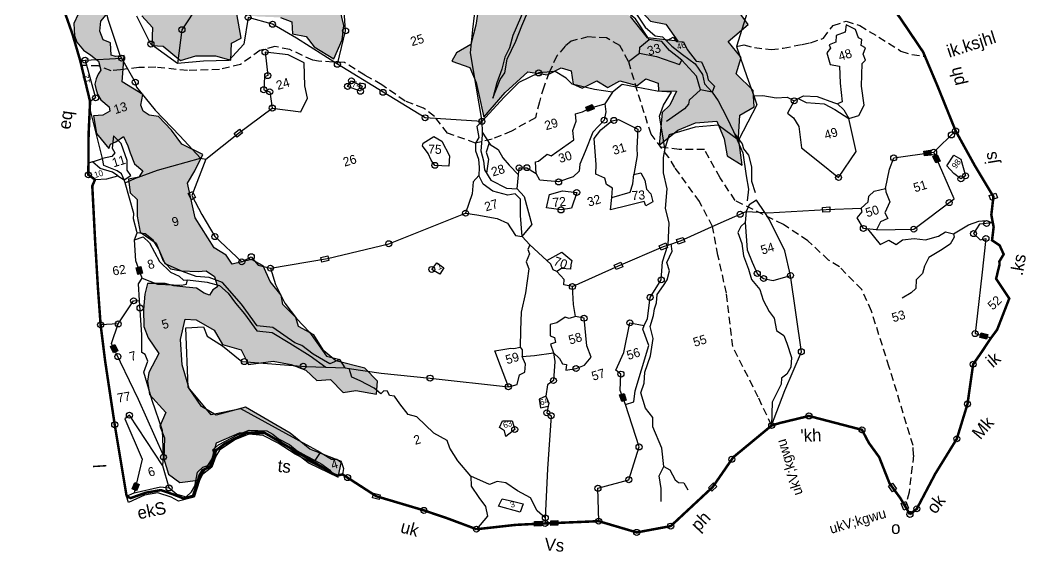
# Model space of a CAD drawing. Header units: metres. Extents: x 321348 to 324551, y 1842954 to 1846501.
# Drawn here: x 321812 to 324307, y 1843450 to 1844768 of the extents above; entities that cross this region are included whole.
import ezdxf

# ---------------------------------------------------------------- set-up
doc = ezdxf.new("R2010")
doc.units = ezdxf.units.M
doc.header["$LTSCALE"] = 0.3
doc.linetypes.add('DASHDOT', pattern=[1, 0.5, -0.25, 0, -0.25])
doc.linetypes.add('DASHED', pattern=[0.75, 0.5, -0.25])
for name, color, linetype in [('LINE_FOOTPATH', 1, 'DASHED'), ('LINE_WATER', 4, 'Continuous'), ('OFF', 1, 'Continuous'), ('POLY_HATCH', 12, 'Continuous'), ('POLY_PARCEL', 6, 'Continuous'), ('POLY_WATER', 4, 'Continuous'), ('SYM_STONE', 1, 'Continuous'), ('TEXT_MAPOUT', 7, 'Continuous'), ('TEXT_PARCEL', 7, 'Continuous'), ('V_BOUND_LINE', 7, 'Continuous'), ('V_BOUND_STREAM_LINE', 7, 'DASHDOT')]:
    doc.layers.add(name, color=color, linetype=linetype)
doc.styles.add('TEXT_MAP', font='', dxfattribs={"height": 2.5})
doc.styles.get('TEXT_MAP').set_extended_font_data('Kruti Dev 050')

# ---------------------------------------------------------------- blocks, each defined once
blk = doc.blocks.new('STONE')
blk.add_circle((0, 0), 0.851)
blk = doc.blocks.new('STONESQUARE')
blk.add_lwpolyline([(-0.7, 0.48), (0.7, 0.48), (0.7, -0.48), (-0.7, -0.48)], close=True)
blk = doc.blocks.new('STONESQUAREFILLED')
blk.add_hatch(color=256).paths.add_polyline_path([(0.7, -0.48), (0.7, 0.48), (-0.7, 0.48), (-0.7, -0.48)])
blk.add_lwpolyline([(-0.7, 0.48), (0.7, 0.48), (0.7, -0.48), (-0.7, -0.48)], close=True)
blk = doc.blocks.new('GVA')
at = {"layer": 'POLY_HATCH'}
h = blk.add_hatch(dxfattribs=at)
h.set_pattern_fill('ZIGZAG', color=256, scale=0.4, style=0)
h.set_pattern_definition([(0, (0, 0), (1.27, 1.27), [1.27, -1.27]), (90, (1.27, 0), (-1.27, 1.27), [1.27, -1.27])])
h.paths.add_polyline_path([(174, 199.17), (174.08, 199.39), (174.2, 200.42), (174.37, 201.1), (175.8, 201.04), (175.23, 202.42), (175.23, 203.96), (175.28, 204.99), (175.57, 205.62), (175.46, 206.59), (175.64, 209.76), (175.07, 210.91), (174.44, 212.34), (174.61, 214.57), (175.01, 215.25), (174.72, 217.03), (173.86, 218.63), (173.98, 220.46), (174.89, 222.23), (175.24, 222.57), (178.27, 221.6), (178.61, 222.86), (179.24, 223.83), (179.99, 224.52), (180.5, 225.03), (182.68, 227.17), (183.31, 227.8), (184.17, 229.35), (184.06, 230.03), (183.94, 231.35), (183.94, 232.15), (183.83, 232.78), (183.6, 233.29), (182.28, 233.41), (180.45, 233.86), (179.08, 232.95), (176.91, 232.26), (175.36, 233.46), (174.39, 234.15), (173.13, 235.07), (172.38, 235.9), (172.2, 235.97), (166.99, 235.79), (164.19, 234.49), (162.52, 231.51), (160.28, 230.95), (158.24, 227.6), (154.14, 225), (152.28, 222.21), (152.84, 219.42), (150.79, 217.56), (147.07, 214.4), (147.25, 210.49), (149.67, 208.07), (153.4, 205.84), (154.14, 203.42), (155.82, 202.31), (159.73, 200.45), (157.12, 198.22), (155.82, 193.01), (153.02, 192.08), (148.19, 195.8), (145.95, 194.31), (144.65, 190.03), (141.86, 188.55), (139.99, 185.2), (139.99, 181.11), (137.39, 178.69), (136.62, 175.62), (136.62, 173.95), (137.93, 169.86), (138.3, 165.39), (139.6, 162.6), (140.91, 160.37), (139.79, 157.21), (140.53, 154.23), (142.58, 152.37), (146.49, 149.95), (148.72, 148.65), (148.72, 146.79), (151.14, 144.37), (150.77, 142.7), (152.26, 139.54), (155.05, 138.05), (156.36, 134.15), (150.77, 136.56), (148.72, 141.58), (145.75, 146.23), (142.95, 148.09), (139.6, 149.77), (136.62, 149.21), (135.13, 150.7), (131.97, 151.07), (130.85, 159.63), (130.05, 162.64), (128.43, 164.65), (126.1, 165.32), (123.41, 167.44), (123.22, 172.27), (121.76, 173.37), (120.11, 173.52), (118.29, 173.52), (118.75, 176.18), (116.72, 178.72), (114.94, 179.96), (112.73, 179.49), (112.42, 179.53), (110.41, 178.96), (109.63, 177.85), (108.14, 176.55), (106.28, 177.85), (104.37, 178.12), (102.37, 177.85), (100.75, 177.4), (99.95, 176.55), (98.65, 175.62), (96.6, 177.11), (94.79, 177.57), (92.88, 177.11), (89.53, 174.32), (85.43, 175.25), (83.7, 175.17), (80.97, 173.58), (78.47, 175.83), (76.24, 175.64), (74.19, 174.52), (72.88, 174.9), (68.6, 175.45), (73.44, 179.92), (76.05, 182.71), (75.68, 185.5), (76.96, 185.37), (78.28, 185.87), (79.57, 187.37), (80.14, 189.59), (82.94, 186.24), (84.8, 185.5), (85.97, 185.7), (86.47, 186.61), (88.26, 185.05), (90.82, 184.98), (93.27, 185.63), (94.85, 187.37), (96.15, 189.96), (99.5, 189.96), (102.3, 191.66), (104.34, 193.68), (104.53, 197.4), (104.16, 200.19), (107.51, 201.31), (109.56, 206.89), (109.21, 208.81), (108.44, 209.86), (106.54, 210.53), (104.34, 210.79), (102.19, 209.45), (101.41, 207.39), (100.86, 206.39), (99.69, 207.39), (99.58, 209.17), (97.64, 211.16), (95.85, 211.17), (94.29, 210.42), (92.24, 213.02), (89.23, 214.12), (87.78, 213.67), (88.33, 221.87), (86.1, 222.8), (83.3, 222.42), (79.77, 225.4), (77.52, 225.93), (75.57, 225.88), (74.29, 225.32), (75.01, 227.55), (73.44, 229.12), (71.17, 229.72), (67.85, 229.86), (64.32, 229.31), (63.69, 229.74), (61.35, 229.5), (60.55, 229.1), (59.81, 228.7), (59.06, 228.07), (58.38, 226.82), (57.75, 225.27), (56.77, 226.64), (56.09, 226.59), (55.06, 226.3), (53.91, 225.62), (52.77, 224.53), (51.97, 223.67), (51.62, 222.58), (51.85, 220.18), (52.31, 219.15), (52.02, 218.87), (51.51, 218.24), (50.59, 216.41), (50.19, 214.46), (50.25, 212.98), (50.82, 210.52), (50.52, 209.87), (48.81, 210.72), (48.18, 210.27), (47.55, 209.35), (46.63, 207.52), (46.29, 206.26), (45.6, 203.86), (45.95, 202.89), (45.49, 202.15), (45.09, 201.46), (44.63, 199.51), (44.52, 197.14), (45.09, 194.74), (44.8, 194.22), (43.83, 192.56), (43.71, 191.13), (44.06, 189.65), (44.97, 188.62), (45.26, 187.93), (44.17, 186.88), (44.23, 184.53), (44.92, 182.65), (43.95, 181.84), (42.97, 181.44), (42.4, 180.7), (42.23, 179.44), (42.23, 178.13), (42.74, 177.21), (43.95, 176.24), (45.09, 175.21), (45.32, 173.55), (43.55, 173.9), (42.17, 172.41), (41.6, 170.07), (41.66, 168.69), (42.46, 166.75), (43.6, 165.38), (44.69, 163.83), (44.63, 161.97), (43.89, 161.34), (43.26, 160.59), (42.69, 159.62), (42.63, 158.71), (42.57, 157.56), (42.92, 156.31), (44.12, 154.48), (44, 153.62), (42.4, 153.27), (40.57, 153.68), (40.12, 150.1), (41.59, 146.56), (42.18, 147.29), (43.3, 147.4), (45.13, 148.02), (45.41, 145.96), (45.41, 144.51), (45.63, 142.12), (46.8, 140.34), (45.69, 139.34), (43.63, 139.56), (43.11, 136.91), (44.06, 135.21), (43.11, 131.99), (42.73, 128.78), (45.19, 125.75), (45.47, 121.99), (46.42, 120.05), (48.37, 119.05), (51.54, 117.93), (53.15, 117.6), (54.38, 116.04), (54.38, 113.87), (53.32, 113.59), (52.37, 112.76), (51.48, 113.48), (50.31, 114.87), (48.31, 115.65), (46.08, 116.6), (44.53, 117.54), (42.52, 118.21), (41.22, 118.56), (40.08, 116.67), (38.94, 113.83), (38, 110.61), (38.19, 108.16), (39.32, 104.56), (36.29, 101.53), (35.52, 99.94), (35.15, 97.29), (37.23, 92.94), (35.34, 90.67), (35.52, 88.21), (34.2, 84.24), (34.2, 81.02), (35.9, 78.75), (39.5, 78.18), (43.29, 81.21), (45.18, 84.24), (50.1, 84.81), (54.65, 83.86), (57.49, 80.83), (61.65, 74.97), (66.39, 70.62), (67.9, 73.45), (62.6, 77.62), (59.76, 81.78), (52.76, 89.35), (46.7, 89.54), (44.42, 91.99), (43.1, 96.16), (43.1, 101.08), (44.23, 105.99), (46.32, 109.59), (48.4, 108.83), (51.24, 105.81), (52, 102.59), (55.22, 100.51), (55.78, 97.29), (60.71, 96.53), (63.93, 94.83), (66.39, 92.94), (67.9, 90.29), (70.55, 89.72), (72.26, 86.51), (74.72, 86.13), (78.51, 84.24), (79.45, 86.7), (77.75, 89.91), (72.64, 92.94), (70.93, 95.59), (69.99, 99.18), (67.52, 101.64), (67.52, 103.53), (65.82, 106.75), (66.01, 108.64), (64.68, 111.86), (64.31, 115.26), (62.41, 117.16), (58.44, 117.35), (57.87, 119.43), (55.97, 121.51), (54.08, 128.32), (54.65, 135.42), (56.74, 137.31), (59.2, 139.96), (55.79, 143.18), (54.65, 146.39), (52.95, 149.8), (51.26, 150.59), (50.3, 151.69), (50.26, 152.98), (51.25, 154.91), (48.03, 158.5), (49.92, 163.42), (48.2, 163.73), (47.46, 164.18), (48.03, 166.64), (46.81, 167.57), (46.7, 169.47), (47.48, 171.31), (51.06, 173.64), (49.35, 177.42), (51.81, 180.07), (49.54, 183.95), (50.32, 186.09), (51.25, 186.41), (48.97, 191.52), (50.87, 194.17), (49.92, 197.95), (50.6, 199.96), (51.63, 200.41), (52.76, 204.95), (56.93, 207.41), (56.74, 212.52), (59.77, 214.6), (62.04, 217.82), (65.45, 218), (67.34, 220.65), (71.51, 219.71), (72.83, 218.38), (75.86, 217.82), (78.89, 216.3), (81.73, 214.22), (86.46, 214.98), (83.44, 208.92), (87.22, 207.41), (88.55, 205.14), (91.12, 204.03), (92.29, 203.42), (93.07, 202.19), (95.74, 204.19), (97.83, 201.73), (97.8, 200.58), (96.69, 198.71), (94.23, 195.68), (91.58, 194.17), (87.79, 194.92), (84.95, 197.76), (84.76, 202.11), (82.49, 202.11), (79.46, 203.44), (75.86, 204.19), (74.54, 206.84), (72.45, 204.57), (70.37, 204.38), (69.05, 201.17), (66.96, 198.52), (63.55, 195.68), (60.52, 193.41), (62.61, 190.57), (62.42, 187.17), (61.85, 182.25), (60.34, 179.03), (57.5, 175.63), (57.5, 173.36), (55.6, 169.95), (56.93, 167.11), (55.79, 163.71), (57.87, 162.95), (60.34, 159.17), (63.55, 159.17), (67.34, 158.03), (69.99, 156.33), (71.13, 159.55), (73.21, 159.92), (73.78, 164.84), (77.57, 163.14), (81.92, 161.63), (83.81, 160.11), (83.25, 157.84), (85.71, 156.52), (86.65, 154.06), (89.68, 150.65), (92.41, 153.79), (93.55, 156.44), (93.93, 163.06), (96.01, 164.39), (98.09, 162.3), (101.31, 161.55), (105.86, 161.74), (109.07, 160.03), (113.24, 158.52), (115.89, 157.76), (119.3, 157.76), (120.81, 156.25), (120.62, 152.85), (118.73, 148.87), (116.65, 145.47), (113.43, 144.71), (112.1, 143.39), (115.13, 141.12), (115.51, 137.9), (115.32, 135.44), (114.94, 130.9), (120.44, 134.31), (125.93, 136.95), (129.52, 135.25), (132.55, 135.82), (134.26, 134.68), (133.88, 132.03), (135.39, 130.71), (138.61, 131.28), (140.32, 129.39), (142.97, 129.95), (146, 128.06), (148.08, 128.82), (150.16, 127.31), (149.78, 125.79), (153.19, 124.66), (151.11, 122.39), (149.22, 121.44), (146.75, 115.39), (151.19, 117.19), (154.98, 117.57), (159.15, 116.62), (159.52, 112.84), (159.15, 109.43), (161.42, 106.78), (162.36, 112.27), (163.88, 116.43), (167.1, 117.19), (167.86, 120.4), (165.58, 124.57), (167.48, 127.4), (165.96, 131.19), (170.7, 133.27), (168.99, 138.19), (168.8, 140.65), (171.26, 143.3), (170.13, 146.8), (169.94, 150.59), (166.72, 148.88), (163.31, 150.02), (163.5, 154.18), (160.66, 155.32), (156.49, 155.13), (155.55, 157.59), (155.36, 166.1), (158.77, 167.8), (158.2, 173.48), (158.96, 175.18), (161.42, 175.56), (161.98, 179.72), (166.15, 180.29), (161.26, 186.68), (166.3, 186.85), (167.73, 188.61), (166.53, 191.83), (168.77, 194.14), (168.77, 197.57), (170.77, 199.34)])
h.paths.add_polyline_path([(130.95, 151.32), (139.69, 149.63), (140.4, 153.29), (131.67, 154.98)], flags=24)
h.paths.add_polyline_path([(123.68, 176.01), (131.23, 177.73), (130.62, 180.38), (123.07, 178.66)], flags=25)
h.paths.add_polyline_path([(134.79, 212.45), (136.46, 215.67), (133.16, 217.39), (131.48, 214.17)], flags=25)
h.paths.add_polyline_path([(89.34, 229.86), (92.5, 227.69), (94.03, 229.93), (90.88, 232.09)], flags=25)
h.paths.add_polyline_path([(183.72, 148.15), (186.59, 148.33), (186.47, 150.32), (183.6, 150.14)], flags=9)
h.paths.add_polyline_path([(202.01, 93.1), (204.32, 94.79), (203.15, 96.39), (200.84, 94.69)], flags=9)
h.paths.add_polyline_path([(28.24, 97.21), (32.28, 96.71), (32.58, 99.12), (28.54, 99.63)], flags=9)
h.paths.add_polyline_path([(34.51, 121.35), (38.75, 120.8), (39.15, 123.83), (34.91, 124.38)], flags=25)
h.paths.add_polyline_path([(59.96, 222.38), (63.78, 221.16), (64.72, 224.11), (60.9, 225.33)], flags=24)
h.paths.add_polyline_path([(150.48, 181.93), (158.79, 181.93), (158.79, 185), (150.48, 185)], flags=24)
h.paths.add_polyline_path([(145.94, 164.73), (149, 161.83), (150.4, 163.31), (147.33, 166.21)], flags=24)
h.paths.add_polyline_path([(137.76, 105.88), (141.91, 104.92), (142.58, 107.84), (138.43, 108.79)], flags=25)
h.paths.add_polyline_path([(118.99, 98.64), (122.31, 96.27), (123.72, 98.25), (120.41, 100.62)], flags=25)
h.paths.add_polyline_path([(122.3, 109.06), (126.49, 108.22), (127.09, 111.22), (122.9, 112.05)], flags=25)
h.paths.add_polyline_path([(91.15, 144.22), (93.53, 142.93), (94.31, 144.35), (91.92, 145.65)], flags=25)
h.paths.add_polyline_path([(101.52, 126.61), (105.5, 125.28), (106.44, 128.11), (102.46, 129.44)], flags=25)
h.paths.add_polyline_path([(138.87, 179.12), (142.99, 179.94), (142.4, 182.88), (138.29, 182.05)], flags=24)
h.paths.add_polyline_path([(141.1, 186.92), (145.23, 187.91), (144.54, 190.82), (140.4, 189.82)], flags=24)
h.paths.add_polyline_path([(127.02, 191.54), (131.2, 190.78), (131.74, 193.72), (127.55, 194.48)], flags=25)
h.paths.add_polyline_path([(107.2, 197.6), (111.46, 197.6), (111.46, 200.59), (107.2, 200.59)], flags=25)
h.paths.add_polyline_path([(108.82, 72.11), (111.65, 72.11), (111.65, 74.1), (108.82, 74.1)], flags=25)
h.paths.add_polyline_path([(100.52, 69.87), (103.35, 69.87), (103.35, 71.87), (100.52, 71.87)], flags=9)
h.paths.add_polyline_path([(122.66, 181.4), (126.67, 181.4), (126.67, 184.49), (122.66, 184.49)], flags=25)
h.paths.add_polyline_path([(104.63, 81.65), (108.88, 81.65), (108.88, 84.64), (104.63, 84.64)], flags=25)
h.paths.add_polyline_path([(117.77, 81.78), (121.97, 81.78), (121.97, 84.77), (117.77, 84.77)], flags=25)
h.paths.add_polyline_path([(120.08, 73.55), (124.27, 73.55), (124.27, 76.53), (120.08, 76.53)], flags=25)
h.paths.add_polyline_path([(127.97, 75.5), (132.17, 75.5), (132.17, 78.49), (127.97, 78.49)], flags=25)
h.paths.add_polyline_path([(141.4, 74.15), (145.54, 74.15), (145.54, 77.13), (141.4, 77.13)], flags=25)
h.paths.add_polyline_path([(159.62, 87.82), (163.82, 87.82), (163.82, 90.81), (159.62, 90.81)], flags=25)
h.paths.add_polyline_path([(180.71, 67.36), (184.9, 67.36), (184.9, 70.35), (180.71, 70.35)], flags=9)
h.paths.add_polyline_path([(200.74, 63.65), (204.52, 65.53), (203.16, 68.26), (199.38, 66.39)], flags=9)
h.paths.add_polyline_path([(192.32, 90.8), (196.27, 90.8), (196.27, 93.89), (192.32, 93.89)], flags=9)
h.paths.add_polyline_path([(181.77, 88.89), (185.96, 88.89), (185.96, 91.87), (181.77, 91.87)], flags=9)
h.paths.add_polyline_path([(178.38, 106.1), (182.68, 106.1), (182.68, 109.06), (178.38, 109.06)], flags=25)
h.paths.add_polyline_path([(185.66, 120.53), (189.81, 120.53), (189.81, 123.2), (185.66, 123.2)], flags=9)
h.paths.add_polyline_path([(183.68, 129.77), (187.75, 129.77), (187.75, 132.2), (183.68, 132.2)], flags=9)
h.paths.add_polyline_path([(155.51, 132), (158.34, 132), (158.34, 133.99), (155.51, 133.99)], flags=24)
h.paths.add_polyline_path([(157.43, 141.53), (161.62, 141.53), (161.62, 144.51), (157.43, 144.51)], flags=24)
h.paths.add_polyline_path([(156.31, 149), (160.38, 149), (160.38, 151.42), (156.31, 151.42)], flags=24)
h.paths.add_polyline_path([(173.3, 144.43), (177.56, 144.43), (177.56, 147.42), (173.3, 147.42)], flags=25)
h.paths.add_polyline_path([(178.75, 158.91), (183.02, 158.91), (183.02, 161.97), (178.75, 161.97)], flags=25)
h.paths.add_polyline_path([(172.56, 171.47), (176.57, 171.47), (176.57, 174.56), (172.56, 174.56)], flags=25)
h.paths.add_polyline_path([(162.11, 211.09), (166.17, 211.09), (166.17, 213.51), (162.11, 213.51)], flags=24)
h.paths.add_polyline_path([(143.51, 168.87), (148.63, 168.87), (148.63, 170.91), (143.51, 170.91)], flags=24)
h.paths.add_polyline_path([(135.55, 189.01), (138.39, 189.01), (138.39, 191), (135.55, 191)], flags=25)
h.paths.add_polyline_path([(129.95, 180.17), (134.21, 180.17), (134.21, 183.16), (129.95, 183.16)], flags=25)
h.paths.add_polyline_path([(129.85, 170.48), (134.11, 170.48), (134.11, 173.47), (129.85, 173.47)], flags=25)
h.paths.add_polyline_path([(125.01, 159.7), (129.2, 159.7), (129.2, 162.69), (125.01, 162.69)], flags=24)
h.paths.add_polyline_path([(135.7, 144.12), (139.95, 144.12), (139.95, 147.11), (135.7, 147.11)], flags=24)
h.paths.add_polyline_path([(149.48, 132.33), (153.73, 132.33), (153.73, 135.32), (149.48, 135.32)], flags=24)
h.paths.add_polyline_path([(129.3, 106.92), (133.57, 106.92), (133.57, 109.98), (129.3, 109.98)], flags=25)
h.paths.add_polyline_path([(137.09, 115.31), (141.1, 115.31), (141.1, 118.41), (137.09, 118.41)], flags=25)
h.paths.add_polyline_path([(126.32, 116.98), (130.57, 116.98), (130.57, 119.97), (126.32, 119.97)], flags=25)
h.paths.add_polyline_path([(125.56, 123.98), (129.89, 123.98), (129.89, 127.04), (125.56, 127.04)], flags=25)
h.paths.add_polyline_path([(112.73, 118.24), (117.01, 118.24), (117.01, 121.3), (112.73, 121.3)], flags=25)
h.paths.add_polyline_path([(109.42, 111.98), (113.7, 111.98), (113.7, 115.03), (109.42, 115.03)], flags=25)
h.paths.add_polyline_path([(85.02, 128.68), (89.3, 128.68), (89.3, 131.73), (85.02, 131.73)], flags=25)
h.paths.add_polyline_path([(104.84, 147.74), (109.06, 147.74), (109.06, 150.8), (104.84, 150.8)], flags=25)
h.paths.add_polyline_path([(76.7, 147.16), (80.97, 147.16), (80.97, 150.22), (76.7, 150.22)], flags=25)
h.paths.add_polyline_path([(91.28, 168.75), (95.55, 168.75), (95.55, 171.81), (91.28, 171.81)], flags=24)
h.paths.add_polyline_path([(69.37, 174.35), (72.22, 174.35), (72.22, 176.39), (69.37, 176.39)], flags=24)
h.paths.add_polyline_path([(81.89, 178.48), (85.9, 178.48), (85.9, 181.59), (81.89, 181.59)], flags=25)
h.paths.add_polyline_path([(87.9, 171.82), (92.17, 171.82), (92.17, 174.87), (87.9, 174.87)], flags=24)
h.paths.add_polyline_path([(107.47, 179), (111.53, 179), (111.53, 182.09), (107.47, 182.09)], flags=25)
h.paths.add_polyline_path([(93.51, 180.87), (97.52, 180.87), (97.52, 183.97), (93.51, 183.97)], flags=25)
h.paths.add_polyline_path([(102.93, 190.39), (105.6, 190.39), (105.6, 192.45), (102.93, 192.45)], flags=25)
h.paths.add_polyline_path([(72.43, 191.53), (76.44, 191.53), (76.44, 194.63), (72.43, 194.63)], flags=24)
h.paths.add_polyline_path([(54.5, 184.51), (58.45, 184.51), (58.45, 187.61), (54.5, 187.61)], flags=25)
h.paths.add_polyline_path([(44.62, 215.37), (47.29, 215.37), (47.29, 217.43), (44.62, 217.43)], flags=25)
h.paths.add_polyline_path([(44.31, 151.91), (48.32, 151.91), (48.32, 155.01), (44.31, 155.01)], flags=24)
h.paths.add_polyline_path([(42.4, 159.77), (42.57, 162.44), (40.5, 162.57), (40.34, 159.9)], flags=25)
h.paths.add_polyline_path([(40.93, 141.85), (44.66, 141.85), (44.66, 144.94), (40.93, 144.94)], flags=25)
h.paths.add_polyline_path([(36.96, 141.16), (39.63, 141.16), (39.63, 143.22), (36.96, 143.22)], flags=25)
h.paths.add_polyline_path([(48.94, 127.2), (51.61, 127.2), (51.61, 130.16), (48.94, 130.16)], flags=24)
h.paths.add_polyline_path([(41.85, 120.71), (44.36, 120.71), (44.36, 123.38), (41.85, 123.38)], flags=25)
h.paths.add_polyline_path([(33.16, 104.3), (35.6, 104.3), (35.6, 106.73), (33.16, 106.73)], flags=9)
h.paths.add_polyline_path([(29.92, 80.85), (32.54, 80.85), (32.54, 83.84), (29.92, 83.84)], flags=9)
h.paths.add_polyline_path([(41.07, 108.21), (43.63, 108.21), (43.63, 111.2), (41.07, 111.2)], flags=24)
h.paths.add_polyline_path([(65.32, 72.03), (67.76, 72.03), (67.76, 74.45), (65.32, 74.45)], flags=24)
h.paths.add_polyline_path([(82.42, 71.56), (85.07, 71.56), (85.07, 74.62), (82.42, 74.62)], flags=25)
h.paths.add_polyline_path([(97.1, 103.83), (98.69, 103.83), (98.69, 105.89), (97.1, 105.89)], flags=25)
at = {"layer": 'LINE_FOOTPATH', "ltscale": 10}
for points in [[(152.04, 55.45), (151.1, 61.64), (149.19, 72.74), (151.05, 83.29), (151.64, 91.02), (152.25, 96.8), (151.19, 102.3), (148.5, 110.21), (147.91, 112.49), (145.86, 117.95), (145.73, 127.04), (145.77, 133.14), (145, 136.68), (142.95, 138.87), (139.45, 140.14), (136.03, 140.32), (134.53, 139.69), (132.39, 138.32), (129.98, 135.59), (128.11, 133.14), (126.43, 130.59), (124.75, 127.77), (119.42, 126.59), (115.28, 126.22), (111.87, 126.41), (107.09, 129.95), (105.59, 133.86), (103.99, 136.05), (100.85, 138.5), (97.35, 142.96), (94.66, 145.78), (91.52, 149.33), (86.65, 151.06), (85.61, 151.6), (81.83, 154.97), (79.14, 156.42), (76.09, 156.51), (71.59, 154.97), (67.27, 155.24), (61.12, 156.88), (55.25, 159.33), (52.02, 160.24), (48.42, 160.88), (46.56, 161.24), (44.42, 162.88), (41.18, 163.97)], [(167.22, 129.71), (168.71, 129.62), (170.56, 128.5), (173.65, 127.17), (176.02, 126.73), (179.84, 126.37), (181.57, 126.17), (184.26, 126.29), (186.88, 128.18), (189.57, 128.22), (191.94, 126.65), (198.33, 119.38), (200.22, 118.06), (202.6, 116.96)], [(177.41, 41.61), (177.84, 43.44), (177.84, 59.8), (177.68, 71.48), (177.08, 76.17), (174.12, 81.82), (172.45, 83.7), (169.6, 88.6), (165.88, 93.07), (158.07, 100.44), (156.5, 105.66), (155.16, 111.96), (150.36, 113.42), (147.01, 114.9)], [(177.41, 41.61), (174.4, 34.82), (172.83, 32.32)]]:
    blk.add_lwpolyline(points, dxfattribs=at)
at = {"layer": 'LINE_WATER'}
for points in [[(114.49, 125.67), (113.38, 124.08), (113.42, 122.58), (112.23, 120.02)], [(157.86, 123.55), (155.1, 122.24), (154.76, 121.5), (153.71, 120.85), (149.53, 119.46)], [(159.94, 122.44), (160.6, 120.41), (161.28, 116.75), (161.72, 113.73), (162.29, 109.09), (161.58, 104.51), (161.28, 101.83), (160.36, 99.69)], [(176.01, 116.25), (177.31, 115.05), (180.61, 113.77), (182.34, 112.04), (184.51, 109.55)], [(161.77, 113.33), (162.67, 110.88), (162.67, 109.8), (163.25, 108.34), (163.14, 105.93), (162.29, 103.18), (162.33, 100.84)], [(129.11, 53.83), (129.77, 57.47), (129.3, 62.04), (129.81, 63.82), (128.99, 66.07), (128.95, 69.24), (130.16, 70.87), (130.97, 72.96), (132.95, 75.75), (134.46, 78.85), (134.57, 81.33), (135.85, 83.26), (136.43, 84.43), (137.17, 85.51), (137.75, 87.06), (139.5, 88.38), (140.54, 89.23), (141.51, 90.86), (141.47, 92.56), (143.14, 94.42), (143.33, 95.87)], [(158.69, 95.67), (157.62, 95.15), (156.75, 94.22), (156.84, 91.85), (156.44, 89.43), (156.66, 86.57), (156.63, 84.45), (157.65, 82.03), (157.68, 79.85), (158.15, 77.36), (158.74, 75.75), (158.46, 73.26), (159.55, 71.89), (159.71, 70.27), (159.74, 67.29), (159.08, 65.48), (157.93, 64.36), (156.66, 63.87), (156.25, 62.81), (153.48, 59.89), (152.04, 55.45)], [(181.69, 87.41), (183.17, 83.71), (185.1, 84.03), (186.27, 82.78), (187.75, 83.31), (190.04, 82.86), (192.09, 81.94), (194.79, 81.9), (196.36, 82.34), (197.76, 81.5), (197.72, 80.82), (196.56, 79.73), (194.35, 79.05), (191.73, 78.37), (190.41, 76.96), (189.56, 75.72), (187.99, 74.87), (187.47, 73.23), (186.31, 72.7), (184.26, 72.18)], [(197.76, 81.5), (201.16, 82.32), (203.33, 82.44), (204.78, 82.16), (205.93, 81.29)], [(126.59, 47.32), (127.29, 49.8), (127.68, 52.36), (129.11, 53.83), (130.08, 52.9), (130.5, 50.65), (131.01, 49.96), (131.98, 49.57), (132.33, 48.02)]]:
    blk.add_lwpolyline(points, dxfattribs=at)
at = {"layer": 'OFF'}
for points in [[(41.73, 140.82), (42.76, 139.68)], [(41.22, 127.67), (42.16, 128.86)], [(115.36, 105.88), (117.88, 107.58)], [(24.91, 77.9), (24.93, 79.22)]]:
    blk.add_lwpolyline(points, dxfattribs=at)
at = {"layer": 'POLY_HATCH'}
for points in [[(150.77, 142.7), (152.26, 139.54), (155.05, 138.05), (156.36, 134.15), (150.77, 136.56), (148.72, 141.58)], [(43.55, 173.9), (42.17, 172.41), (41.6, 170.07), (41.66, 168.69), (42.46, 166.75), (43.6, 165.38), (44.69, 163.83), (44.63, 161.97), (43.89, 161.34), (43.26, 160.59), (42.69, 159.62), (42.63, 158.71), (42.57, 157.56), (42.92, 156.31), (44.12, 154.48), (44, 153.62), (42.4, 153.27), (40.57, 153.68), (40.12, 150.1), (41.59, 146.56), (41.59, 146.56), (42.18, 147.29), (43.3, 147.4), (45.13, 148.02), (45.41, 145.96), (45.41, 144.51), (45.63, 142.12), (46.8, 140.34), (45.69, 139.34), (43.63, 139.56), (43.11, 136.91), (44.06, 135.21), (43.11, 131.99), (42.73, 128.78), (45.19, 125.75), (45.47, 121.99), (46.42, 120.05), (48.37, 119.05), (51.54, 117.93), (53.15, 117.6), (54.38, 116.04), (54.38, 113.87), (53.32, 113.59), (52.37, 112.76), (51.48, 113.48), (50.31, 114.87), (48.31, 115.65), (46.08, 116.6), (44.53, 117.54), (42.52, 118.21), (41.22, 118.56), (40.08, 116.67), (38.94, 113.83), (38, 110.61), (38.19, 108.16), (39.32, 104.56), (36.29, 101.53), (35.52, 99.94), (35.15, 97.29), (37.23, 92.94), (35.34, 90.67), (35.52, 88.21), (34.2, 84.24), (34.2, 81.02), (35.9, 78.75), (39.5, 78.18), (43.29, 81.21), (45.18, 84.24), (50.1, 84.81), (54.65, 83.86), (57.49, 80.83), (61.65, 74.97), (66.39, 70.62), (67.9, 73.45), (62.6, 77.62), (59.76, 81.78), (52.76, 89.35), (46.7, 89.54), (44.42, 91.99), (43.1, 96.16), (43.1, 101.08), (44.23, 105.99), (46.32, 109.59), (48.4, 108.83), (51.24, 105.81), (52, 102.59), (55.22, 100.51), (55.78, 97.29), (60.71, 96.53), (63.93, 94.83), (66.39, 92.94), (67.9, 90.29), (70.55, 89.72), (72.26, 86.51), (74.72, 86.13), (78.51, 84.24), (79.45, 86.7), (77.75, 89.91), (72.64, 92.94), (70.93, 95.59), (69.99, 99.18), (67.52, 101.64), (67.52, 103.53), (65.82, 106.75), (66.01, 108.64), (64.68, 111.86), (64.31, 115.26), (62.41, 117.16), (58.44, 117.35), (57.87, 119.43), (55.97, 121.51), (54.08, 128.32), (54.65, 135.42), (56.74, 137.31), (59.2, 139.96), (55.79, 143.18), (54.65, 146.39), (52.95, 149.8), (51.26, 150.59), (50.3, 151.69), (50.26, 152.98), (51.25, 154.91), (48.03, 158.5), (49.92, 163.42), (48.2, 163.73), (47.46, 164.18), (48.03, 166.64), (46.81, 167.57), (46.7, 169.47), (47.48, 171.31), (51.06, 173.64)], [(55.6, 169.95), (56.93, 167.11), (55.79, 163.71), (57.87, 162.95), (60.34, 159.17), (63.55, 159.17), (67.34, 158.03), (69.99, 156.33), (71.13, 159.55), (73.21, 159.92), (73.78, 164.84)], [(81.92, 161.63), (83.81, 160.11), (83.25, 157.84), (85.71, 156.52), (86.65, 154.06), (89.68, 150.65), (92.41, 153.79), (93.55, 156.44), (93.93, 163.06)], [(120.62, 152.85), (118.73, 148.87), (116.65, 145.47), (113.43, 144.71), (112.1, 143.39), (115.13, 141.12), (115.51, 137.9), (115.32, 135.44), (114.94, 130.9), (120.44, 134.31), (125.93, 136.95), (129.52, 135.25), (132.55, 135.82), (134.26, 134.68), (133.88, 132.03), (135.39, 130.71), (138.61, 131.28), (140.32, 129.39), (142.97, 129.95), (146, 128.06), (148.08, 128.82), (150.16, 127.31), (149.78, 125.79), (153.19, 124.66), (151.11, 122.39), (149.22, 121.44), (146.75, 115.39), (151.19, 117.19), (154.98, 117.57), (159.15, 116.62), (159.52, 112.84), (159.15, 109.43), (161.42, 106.78), (162.36, 112.27), (163.88, 116.43), (167.1, 117.19), (167.86, 120.4), (165.58, 124.57), (167.48, 127.4), (165.96, 131.19), (170.7, 133.27), (168.99, 138.19)]]:
    blk.add_lwpolyline(points, dxfattribs=at)
at = {"layer": 'POLY_PARCEL'}
for points in [[(59.64, 158.82), (55.68, 164.03), (54.61, 170.2)], [(49.13, 177.59), (48.87, 171.05), (49.13, 163.7), (49.28, 163.04)], [(70.44, 173.97), (67.1, 168.85), (62.43, 164.98), (59.64, 158.82)], [(42.18, 164.77), (42.02, 156.98), (40.76, 156.62)], [(41.24, 165), (42.18, 164.77)], [(42.18, 164.77), (49.28, 163.04)], [(49.28, 163.04), (50.5, 157.68), (50.46, 156.61), (52.65, 151.17), (55.86, 144.85), (58.53, 139.42)], [(90.07, 149.4), (83.79, 156.72), (80.01, 160.78), (75.76, 163.48), (73.36, 158.64), (69.55, 156.38), (64.7, 157.75), (59.64, 158.82)], [(90.07, 149.4), (93.58, 155.31), (95.37, 163.14), (100.66, 160.61), (105.61, 159.94), (107.61, 159.54), (113.62, 157.18)], [(113.62, 157.18), (121.06, 157.49), (121.28, 156.02), (117.85, 148.24), (116.03, 143.92), (114.33, 130.18)], [(39.84, 145.02), (40.34, 155.41)], [(42.76, 139.68), (44.23, 140.16), (43.85, 141.39), (44.44, 143.17), (44.26, 146.8), (43.27, 148.72), (42.28, 146.39), (42.52, 145.36), (41.73, 144.88), (39.84, 145.02)], [(114.33, 130.18), (103.72, 134.14), (97.17, 141.42), (90.07, 149.4)], [(37.75, 144.93), (36.88, 144.93)], [(59.5, 138.92), (67.22, 142.01), (75.13, 144.82)], [(37.2, 141.43), (39.47, 140.89), (41.73, 140.82)], [(171.63, 141.89), (171.27, 139.54), (171.2, 135.6), (167.22, 129.71), (167.48, 123.44), (167.66, 119.35)], [(42.16, 128.86), (42.24, 131.74), (42.65, 132.7), (42.75, 139.06)], [(42.75, 139.06), (42.76, 139.68)], [(42.75, 139.06), (44.84, 139.35), (49.63, 139.64), (58.53, 139.42)], [(59.5, 138.92), (54.74, 132.77), (55.56, 128.56), (56.75, 123.63), (60.43, 117.26), (62.54, 117.69), (63.36, 115.69), (65.54, 114.41)], [(58.53, 139.42), (59.5, 138.92)], [(140.94, 128.18), (137.63, 129.74), (133.71, 132.03), (132.94, 133.55), (131.2, 135.43), (127.98, 136.13), (123.65, 135.43), (119.99, 133.47), (114.33, 130.18)], [(148.33, 134.06), (148.73, 135.2), (150.99, 136.1)], [(154.19, 134.89), (155.68, 135.16), (156.08, 134.14), (157.41, 133.7), (157.64, 132.04), (158.7, 129.29), (159.68, 128.85), (159.99, 126.24), (159.88, 125.05), (160.73, 123.46), (159.94, 122.44)], [(145.77, 133.14), (148.33, 134.06)], [(148.33, 134.06), (151.38, 132.44), (154, 130.56), (155.29, 129.62), (155.98, 130.27)], [(147.64, 114.47), (148.11, 117.75), (148.49, 120.92), (149.89, 122.8), (152.15, 124.77), (149.51, 125.78), (143.2, 129.1), (140.94, 128.18)], [(40.47, 119.89), (40.28, 123.6), (41.22, 127.67)], [(113.77, 128.1), (114.6, 125.3)], [(121.66, 117.1), (122.25, 119.34), (122.8, 119.3), (124.92, 120.15), (125.55, 119.6), (130.84, 121.34), (131.18, 123.15), (132.33, 124.74), (132.59, 126.19), (134.1, 126.15), (135.7, 126.48), (138.78, 126.41)], [(138.78, 126.41), (138.53, 124.82), (137.72, 123.33)], [(140.94, 128.18), (138.78, 126.41)], [(184.51, 109.55), (186.56, 109.51), (188.21, 111.16), (188.81, 114.97), (190.22, 119.27), (191.06, 119.71), (190.94, 120.96), (191.78, 122.04), (191.02, 122.72), (191.54, 123.81), (191.02, 124.33), (190.9, 126.14), (189.41, 127.54), (188.81, 126.22), (186.84, 126.1), (186.4, 124.85), (184.99, 124.73), (185.03, 123.97), (184.11, 123.29), (184.07, 120.92), (185.71, 120.07), (184.87, 116.74), (184.19, 113.09), (183.18, 112.96)], [(114.6, 125.3), (115.83, 123.85), (116.22, 122.01), (117.02, 120.28), (118.24, 117.89)], [(137.72, 123.33), (134.88, 121.74), (132.29, 118.49), (130.55, 116.38), (129.99, 115.08), (128.55, 114.3), (125.47, 114.19), (122.03, 115.64), (121.66, 117.1)], [(134.7, 108.16), (135.4, 109.9), (134.44, 110.93), (134.47, 112.23), (133.03, 113.53), (133.66, 115.34), (134.73, 120.41), (136.55, 121.71), (139.18, 122.78)], [(139.18, 122.78), (140.51, 122.63), (143.63, 119.67), (142.33, 116.15), (142, 114.71), (140.25, 111.27)], [(38.69, 115.77), (39.48, 119.05), (40.47, 119.89)], [(40.47, 119.89), (43.07, 117.87), (47.6, 116.3), (48.59, 116.23), (49.01, 116.98)], [(110.62, 120.02), (109.21, 119.15), (108.29, 116.93), (105.92, 113.62)], [(118.24, 117.89), (118.75, 119.17), (120.24, 118.75), (121.66, 117.1)], [(167.66, 119.35), (167.74, 117.47), (165.03, 114.68), (162.17, 111.75), (159.17, 115.8), (154.68, 116.73), (149.27, 116.78), (147.64, 114.47)], [(167.66, 119.35), (169.4, 118.87), (171.81, 117.66), (173.94, 117.14), (175.1, 116.06)], [(117.19, 115.25), (118.24, 117.89)], [(175.1, 116.06), (176.01, 116.25)], [(176.01, 116.25), (177.15, 116.5), (179.72, 115.54), (182.5, 113.49), (183.18, 112.96)], [(33.28, 112.56), (37.55, 116.09), (38.69, 115.77)], [(34.33, 84.84), (35.58, 89.66), (35.31, 96), (35.36, 101.9), (36.81, 103.77), (36.67, 105.18), (36.15, 105.74), (37.14, 109.11), (38.69, 115.77)], [(65.54, 114.41), (65.58, 110.97), (66.26, 106.9), (67.58, 103.33), (69.26, 99.97), (71.16, 94.39), (73.51, 92.97)], [(65.54, 114.41), (76.98, 112.92), (89.51, 112.23), (105.92, 113.62)], [(147.64, 114.47), (146.81, 112.79), (145.95, 109.86), (145.69, 106.64), (144.24, 102.96), (144.13, 100.03), (142.65, 95.85)], [(175.1, 116.06), (173.13, 114.09), (173.98, 112.84), (174.5, 110.88), (173.74, 106.66), (176.39, 102.88), (179.12, 98.87)], [(33.28, 112.56), (29.87, 113.41)], [(34.33, 84.84), (32.76, 96.97), (30.89, 109.21), (33.28, 112.56)], [(105.92, 113.62), (107.97, 112.66), (111.66, 110.75), (113.36, 109.27), (114.19, 106.49), (115.36, 105.88)], [(183.18, 112.96), (184.03, 111.48), (184.51, 109.55)], [(140.25, 111.27), (141.7, 111.16), (142.03, 109.56), (141.85, 107.75), (142.4, 106.6), (142.29, 104.94), (140.7, 104.6), (140.66, 105.53), (137.36, 105.71), (133.77, 105.9), (134.7, 108.16)], [(134.7, 108.16), (138.51, 108.12), (139.51, 109.56), (140.25, 111.27)], [(179.12, 98.87), (183.95, 102.8), (184.51, 109.55)], [(64.4, 76.35), (51.75, 89.28), (45.77, 89.89), (42.99, 96.47), (45.98, 107.9), (49.37, 107.09), (49.52, 105.07), (51.9, 102.34), (54.68, 98.29), (66.58, 93.63), (70.37, 92.35)], [(115.36, 105.88), (116.36, 103.87)], [(116.36, 103.87), (115.71, 103.09), (115.76, 102.14), (114.67, 100.83), (114.8, 99.35), (112.75, 95), (110.79, 91.53), (109.62, 88.13), (108.62, 84.91)], [(118.68, 99.9), (116.36, 103.87)], [(118.68, 99.9), (122.04, 100.61), (123.46, 98.45), (123.01, 97.72), (122.67, 96.88), (121.01, 97.51), (119.99, 97.24)], [(198.72, 98.19), (204.14, 101.01)], [(119.99, 97.24), (119.35, 97.76), (119.23, 98.94), (118.68, 99.9)], [(163.03, 96.45), (162.14, 99.28), (160.5, 98.84), (159.56, 97.72)], [(187.44, 94.03), (189.33, 97.49), (190.77, 99.42), (198.72, 98.19)], [(122.06, 93.45), (120.56, 94.3), (120.87, 95.29), (119.99, 97.24)], [(142.65, 95.85), (145.34, 95.93), (152.84, 96.88), (159.56, 97.72)], [(159.56, 97.72), (158.69, 95.67), (157.5, 90.36), (157.77, 87.73), (158.08, 85.26), (159, 83.94), (160.72, 82.97), (164.3, 82.97)], [(159.56, 97.72), (163.03, 96.45)], [(164.3, 82.97), (164.61, 87.99), (163.5, 94.96), (163.03, 96.45)], [(163.03, 96.45), (163.58, 96.24), (174.93, 93.46), (181.65, 91.72)], [(183.36, 86.72), (190.49, 84.67), (199.94, 88.1), (198.72, 98.19)], [(33.56, 82.93), (30.14, 94.51), (29.1, 94.11), (30.01, 85.41), (26.58, 79.43)], [(122.06, 93.45), (132.04, 94.72), (141.73, 95.82), (142.65, 95.85)], [(133.5, 81.87), (134.52, 83.02), (136.26, 86.89), (139.4, 89.6), (140.68, 92.93), (142.65, 95.85)], [(120.92, 87.57), (121.25, 89.98), (122.06, 93.45)], [(181.65, 91.72), (183.36, 92.51), (183.8, 93.56), (185.09, 94.19), (187.44, 94.03)], [(187.44, 94.03), (187.31, 93.4), (187.49, 91.25), (185.94, 89.46), (186.12, 88.19), (184.57, 87.98), (183.36, 86.72)], [(74.03, 91.1), (74.78, 90.74)], [(91.73, 63.2), (90.12, 66.86), (89.33, 69.72), (89.3, 71.3), (87.18, 73.52), (84.85, 77.61), (83.38, 78.54), (82.34, 81.05), (81.8, 82.84), (80.91, 83.27), (80.73, 84.2), (80.05, 84.48), (79.29, 84.05), (78.4, 85.56), (76.14, 87.71), (74.74, 88.93), (74.78, 90.74)], [(74.78, 90.74), (80.56, 87.97), (89.63, 84.22), (104.06, 78.05)], [(183.36, 86.72), (180.92, 87.72), (180.33, 90.09), (181.62, 90.98), (181.65, 91.72)], [(120.92, 87.57), (119.59, 87.52), (118.93, 88.05), (116.97, 87.44), (115.63, 87.52), (114.97, 85.35), (115.71, 84.74), (115.58, 83.78), (114.58, 83.7), (114.64, 81.89)], [(114.64, 81.89), (115.45, 80.48), (115.71, 79.26), (116.45, 78.91), (115.97, 77.87), (118.02, 77.61), (119.8, 77.78), (121.59, 78.91), (121.37, 81.35), (122.46, 86.74), (120.92, 87.57)], [(33.56, 82.93), (34.33, 84.84)], [(104.06, 78.05), (103.74, 82.48), (103.57, 85.7), (106.75, 85.26), (107.31, 85), (108.62, 84.91)], [(108.62, 84.91), (108.84, 84.31), (108.46, 83.01)], [(33.51, 78.36), (33.56, 82.93)], [(104.06, 78.05), (105.83, 77.95), (106.89, 79.67), (108.06, 79.87), (108.61, 81.39), (108.46, 83.01)], [(108.46, 83.01), (110.84, 82.5), (114.64, 81.89)], [(125.39, 67.87), (125.18, 70.9), (126.26, 73.96), (125.55, 75.01), (128.05, 77.92), (130.93, 83.21), (133.5, 81.87)], [(152.04, 55.45), (156.58, 61.36), (161.96, 67.8), (164.3, 82.97)], [(114.64, 81.89), (114.39, 80.17), (113.02, 76.63), (111.65, 76.13), (110.69, 74.1)], [(125.39, 67.87), (127.11, 67.91), (128.04, 69.93), (130.41, 73.57), (133.24, 77.83), (133.04, 81.23), (133.5, 81.87)], [(205.93, 81.29), (203.27, 81.82), (201.62, 80.37), (202.5, 78.81), (203.71, 78.73), (200.8, 71.94), (197.79, 64.95), (196.15, 61.22), (198.94, 59.48)], [(62.99, 75.15), (64.4, 76.35)], [(64.4, 76.35), (66.15, 74.48), (67.18, 74.14), (67.89, 73.27), (67.92, 72), (67.36, 70.93)], [(110.69, 74.1), (109.19, 73.91), (108.96, 72.19), (110.54, 72.05)], [(110.69, 74.1), (110.84, 72.58), (110.54, 72.05)], [(110.54, 72.05), (109.88, 70.86), (110.54, 70.05), (106.79, 60.13), (103.54, 50.92)], [(125.51, 59.02), (125.39, 67.87)], [(91.73, 63.2), (91.2, 61.27), (92.02, 58.62), (92.77, 56.54), (92.6, 54.6), (89.75, 52.73)], [(103.54, 50.92), (102.38, 52.74), (101.88, 55.61), (99.77, 57.68), (98.01, 59.91), (96.47, 60.62), (94.78, 60.48), (91.73, 63.2)], [(113.53, 47.2), (115.28, 53.52), (121.67, 53.37), (125.51, 59.02)], [(103.54, 50.92), (103.17, 49.87)]]:
    blk.add_lwpolyline(points, dxfattribs=at)
for points in [[(75.13, 144.82), (80.35, 142.49), (82.45, 144.67), (82.64, 147.15), (83.86, 151.62), (81.23, 154.02), (76.98, 155.9), (76.13, 151.28), (75.43, 151.25), (74.56, 148.82), (75.58, 148.07)], [(91.81, 145.44), (93.56, 143.81), (92.92, 142.93), (90.74, 144.6)], [(101.87, 129.42), (104.28, 130.08), (105.55, 128.71), (106.18, 125.44), (105.44, 123.55), (102.83, 124.51), (102.42, 125.74), (102.22, 127.14), (101.59, 128.93)], [(123, 112.35), (125.7, 112.26), (128.32, 111.14), (126.4, 108.48), (124.31, 108.71), (121.65, 109.97)], [(97.59, 105.79), (98.64, 104.41), (97.52, 103.49), (96.24, 104.84)], [(200.47, 94.81), (202.38, 96.5), (203.47, 95.3), (203.44, 91.84), (202.38, 91.54), (201.31, 92.98)], [(100, 70.77), (100.97, 71.89), (102.84, 71.3), (102.8, 69.54), (100.68, 68.69), (100.79, 69.84)], [(96.38, 57.04), (98.26, 55.99), (100.14, 54.89), (99.06, 53.48), (95.28, 55.83)]]:
    blk.add_lwpolyline(points, close=True, dxfattribs=at)
at = {"layer": 'POLY_WATER'}
for points in [[(126.85, 167.28), (127.62, 165.49), (129.53, 163.81), (130.64, 162.41), (131.3, 161.19), (131.16, 158.88), (130.44, 154.19), (129.62, 151.08), (129.25, 149.69), (127.68, 147.66), (125.2, 144.73), (123.86, 142.6), (122.41, 141.09), (121.13, 138.95), (119.39, 136.64), (117.76, 134), (120.24, 137.1), (121.52, 138.1), (122.75, 140.57), (125.46, 143.51), (127.48, 146.1), (129.68, 148.69), (130.5, 151.22), (131.03, 152.53)], [(143.76, 150.42), (144.47, 149.74), (145.69, 148.12), (147.49, 146.44), (148.83, 144.65), (149.88, 142.11), (150.94, 138.67), (152.33, 136.47), (153.67, 135.88), (154.19, 134.89)], [(150.99, 136.1), (149.54, 140.86), (147, 144.53), (143.72, 149.34), (143.49, 149.54)], [(41.73, 140.82), (40.97, 141.85), (38.81, 143.26), (37.75, 144.93), (39.84, 145.02)], [(42.76, 139.68), (42.58, 140.96), (41.9, 141.85), (39.67, 143.63), (39.84, 145.02)], [(155.98, 130.27), (154.24, 132.86), (153.24, 134.99), (150.99, 136.1)], [(154.19, 134.89), (154.9, 133.57), (156.46, 131.32), (158.32, 128.84), (159.09, 126.37), (158.94, 124.46), (159.94, 122.44)], [(73.51, 92.97), (71.36, 92.73), (68.7, 95.54), (67.05, 97.87), (65.89, 98.77), (62.57, 102.95), (59.67, 104.2), (57.97, 109.22), (55.55, 114.47), (53.31, 116.14), (50.89, 117.1), (48.59, 118.83), (45.69, 121.34), (45.36, 124.44), (44.79, 126.53), (43.63, 128.21), (42.16, 128.86)], [(114.33, 130.18), (113.05, 129.5), (112.82, 127.28), (111.87, 126.41), (111.44, 124.9), (111.48, 123.18), (111.13, 121.53), (110.62, 120.02)], [(114.33, 130.18), (113.77, 128.1)], [(159.94, 122.44), (157.86, 123.55), (157.89, 126.37), (155.98, 130.27)], [(41.22, 127.67), (43.06, 127.73), (43.96, 126.23), (44.76, 122.11), (46.23, 119.43), (47.69, 118.17), (48.26, 117.16), (49.01, 116.98)], [(113.77, 128.1), (113.62, 127.55), (112.47, 124.63), (112.36, 122.53), (112.01, 120.8), (112.67, 118.46), (115.16, 116.05), (117.19, 115.25)], [(115.36, 105.88), (116.25, 110.02), (117.17, 113.09), (116.52, 114.43), (115.03, 114.62), (112.38, 116.27), (110.96, 118.15), (110.62, 120.02)], [(49.01, 116.98), (52.68, 115.37), (54.8, 114.05), (56.03, 112.08), (56.83, 109.75), (57.94, 107.19), (59.34, 103.24), (62.18, 102.05), (64.9, 98.95), (68.04, 95.42), (70.37, 92.35)], [(117.19, 115.25), (118.07, 113.44), (117.88, 107.58)], [(70.37, 92.35), (74.03, 91.1)], [(74.03, 91.1), (73.51, 92.97)], [(33.51, 78.36), (34.62, 76.69), (36.26, 75.68), (37.56, 76.35), (38.54, 77.22), (39.84, 79.7), (41.15, 80.37), (42.19, 80.37), (43.43, 81.44), (44.06, 82.38), (44.03, 83.11), (45.4, 83.71), (49.79, 84.52), (52.1, 84.72), (55.42, 83.58), (56.39, 82.64), (57.22, 81.37), (59, 79.7), (60.1, 78.03), (61.54, 76.55), (62.99, 75.15)], [(65.5, 71.67), (59.47, 77.49), (56.92, 80.57), (54.48, 82.91), (51.83, 83.98), (48.85, 83.71), (45.33, 82.64), (44.23, 81.71), (42.86, 79.83), (40.68, 78.96), (39.77, 78.03), (37.73, 75.15), (34.55, 75.28), (33.38, 76.49), (31.07, 78.09), (28.42, 78.36), (24.91, 77.9)], [(24.93, 79.22), (26.58, 79.43)], [(26.58, 79.43), (31.94, 79.03), (33.51, 78.36)], [(62.99, 75.15), (64.02, 74.08), (65.13, 72.54), (65.5, 71.67)]]:
    blk.add_lwpolyline(points, dxfattribs=at)
at = {"layer": 'V_BOUND_LINE', "const_width": 0.5}
for points in [[(49.48, 214.9), (48.57, 214.15), (46.71, 207.57), (44.64, 201.31), (43.84, 196), (42.62, 189.21), (41.93, 184.43), (40.92, 178.59), (41.29, 170.52), (41.24, 165)], [(41.24, 165), (40.76, 156.62)], [(40.76, 156.62), (40.34, 155.41)], [(40.34, 155.41), (38.59, 150.46), (37.18, 145.91)], [(204.14, 101.01), (203.28, 110.57), (202.5, 117.91), (200.09, 125.69), (197.31, 133.55), (198.91, 148.97), (198.79, 152.75), (200.85, 154.71)], [(37.18, 145.91), (36.2, 142.71), (37.2, 141.43)], [(37.2, 141.43), (36.3, 140.37), (33.7, 129.86), (31.52, 120.73), (29.87, 113.41)], [(29.87, 113.41), (28.65, 106.3), (26.79, 93.56), (24.93, 79.22)], [(205.93, 81.29), (206.1, 82.92), (207.55, 86.26), (205.8, 93.22), (204.14, 101.01)], [(198.94, 59.48), (200.57, 60.68), (204.69, 65.94), (203.32, 70.47), (204.77, 72.91), (204.95, 73.58), (206.18, 74.69), (205.92, 76.62), (204.77, 78.03), (205.84, 80.47), (205.93, 81.29)], [(65.5, 71.67), (66.27, 71), (67.36, 70.93)], [(89.75, 52.73), (84.85, 56.47), (80.81, 59.36), (72.56, 64.8), (67.36, 70.93)], [(173.28, 30.51), (174.91, 31.18), (180.47, 36.81), (186.59, 42.22), (190.63, 48.23), (194.01, 55.49), (196.35, 57.34), (198.94, 59.48)], [(152.04, 55.45), (142.89, 51.62), (137.23, 47.12), (126.98, 42.1), (120.13, 42.86), (113.53, 47.2)], [(173.28, 30.51), (172.38, 34.19), (171.18, 37.59), (170.72, 43.21), (169.57, 46.52), (169.01, 49.41), (159.7, 55.11), (153.78, 55.45), (152.04, 55.45)], [(103.17, 49.87), (97.53, 51.28), (89.75, 52.73)], [(113.53, 47.2), (103.17, 49.87)]]:
    blk.add_lwpolyline(points, dxfattribs=at)
at = {"layer": 'V_BOUND_STREAM_LINE', "ltscale": 10, "const_width": 0.5}
blk.add_lwpolyline([(65.5, 71.67), (62.36, 75.22), (54.97, 83.27), (51.45, 84.4), (46.62, 83.54), (44.61, 82.81), (44.05, 81.85), (42.55, 80.07), (40.87, 79.77), (39.96, 78.92), (38.62, 76.84), (37.59, 75.47), (35.69, 75.49), (33.72, 77.05), (31.8, 78.42), (28.77, 78.79), (25.59, 78.64), (24.93, 79.22)], dxfattribs=at)
at = {"layer": 'SYM_STONE', "xscale": 0.7, "yscale": 0.7, "zscale": 0.7}
for p in [(42.18, 164.77), (55.68, 164.03), (62.43, 164.98), (49.28, 163.04), (75.76, 163.48), (80.01, 160.78), (42.02, 156.98), (50.5, 157.68), (76.98, 155.9), (93.58, 155.31), (76.13, 151.28), (74.56, 148.82), (75.58, 148.07), (90.07, 149.4), (75.13, 144.82), (90.74, 144.6), (91.81, 145.44), (93.56, 143.81), (36.2, 142.71), (92.92, 142.93), (97.17, 141.42), (127.98, 136.13), (103.72, 134.14), (114.33, 130.18), (102.83, 124.51), (56.75, 123.63), (137.72, 123.33), (139.57, 122.74), (143.63, 119.67), (62.54, 117.69), (118.75, 119.17), (120.24, 118.75), (37.55, 116.09), (60.43, 117.26), (175.1, 116.06), (38.36, 114.35), (65.54, 114.41), (125.47, 114.19), (29.87, 113.41), (33.28, 112.56), (89.51, 112.23), (105.92, 113.62), (128.32, 111.14), (124.31, 108.71), (31.33, 106.35), (96.24, 104.84), (203.09, 100.46), (204.14, 101.01), (55.16, 98.1), (179.12, 98.87), (190.77, 99.42), (198.72, 98.19), (158.22, 97.55), (30.14, 94.51), (66.12, 93.82), (26.79, 93.56), (122.06, 93.45), (203.44, 91.84), (139.4, 89.6), (202.38, 91.54), (180.92, 87.72), (198.78, 87.68), (122.46, 86.74), (136.26, 86.89), (34.21, 84.55), (89.63, 84.22), (158.08, 85.26), (159, 83.94), (190.49, 84.67), (130.93, 83.21), (164.3, 82.97), (201.62, 80.37), (204.69, 81.54), (33.51, 78.36), (104.06, 78.05), (118.02, 77.61), (203.71, 78.73), (113.02, 76.63), (126.26, 73.96), (68.15, 70.01), (109.88, 70.86), (110.54, 70.05), (102.8, 69.54), (161.96, 67.8), (196.15, 61.22), (80.81, 59.36), (125.51, 59.02), (152.04, 55.45), (159.7, 55.11), (194.01, 55.49), (89.75, 52.73), (115.28, 53.52), (121.67, 53.37), (103.17, 49.87), (103.54, 50.92), (142.49, 51.31), (169.01, 49.41), (190.63, 48.23), (113.53, 47.2), (120.13, 42.86), (126.98, 42.1), (186.59, 42.22), (173.28, 30.51), (174.91, 31.18)]:
    blk.add_blockref('STONE', p, dxfattribs=at)
at = {"layer": 'SYM_STONE'}
for name, p, rotation in [('STONESQUARE', (67.22, 142.01), 201.8003444255159), ('STONESQUARE', (54.74, 132.77), 281.037165920486), ('STONESQUAREFILLED', (135.7, 126.48), 185.4358621595476), ('STONESQUAREFILLED', (40.39, 121.52), 268.1474123242085), ('STONESQUARE', (76.44, 112.99), 356.0146407438971), ('STONESQUAREFILLED', (31.06, 108.11), 278.6925215219738), ('STONESQUAREFILLED', (197.49, 98.38), 171.169072837822), ('STONESQUARE', (141.73, 95.82), 186.506449581899), ('STONESQUARE', (145.34, 95.93), 181.6712304831786), ('STONESQUAREFILLED', (198.89, 96.78), 276.8664474155154), ('STONESQUARE', (132.04, 94.72), 187.264926318337), ('STONESQUARE', (174.93, 93.46), 166.1923504905317), ('STONESQUARE', (207.55, 86.26), 182.6947787987639), ('STONESQUAREFILLED', (27.21, 80.53), 228.8367960261275), ('STONESQUAREFILLED', (125.28, 69.39), 271.7190103259547), ('STONESQUARE', (72.56, 64.8), 330.3190706243356), ('STONESQUAREFILLED', (197.69, 60.26), 327.7379845032265), ('STONESQUAREFILLED', (101.8, 50.22), 165.9655860229925), ('STONESQUAREFILLED', (104.97, 49.41), 345.535635773809), ('STONESQUARE', (137.23, 47.12), 206.0715404562082), ('STONESQUARE', (171.51, 36.66), 289.3027626584115), ('STONESQUARE', (172.8, 32.44), 275.8260884484221)]:
    blk.add_blockref(name, p, dxfattribs=dict(at, rotation=rotation))
at = {"layer": 'TEXT_MAPOUT', "style": 'TEXT_MAP'}
for s, height, rotation, p in [('eq', 2.5, 64.9649, (35.33, 152.32)), ('ik.ksjhl', 2.5, 1.1115, (207.14, 115.28)), ('ph', 2.5, 86.1828, (208.67, 109.37)), ('js', 2.5, 82.3992, (210.37, 92.47)), ('l', 2.5, 76.5968, (22.73, 85.86)), ('ekS', 2.5, 355.0344, (25.91, 74.1)), ('ts', 2.5, 337.6366, (55.07, 75.18)), ('.ks', 2.5, 63.416, (208.5, 69.4)), ('uk', 2.5, 328.0159, (74.92, 56.59)), ('ik', 2.5, 23.9449, (197.49, 53.59)), ("'kh", 2.5, 345.2681, (156.63, 50.63)), ('ukV;kgwu', 2, 90.6166, (154.07, 40.67)), ('Vs', 2.5, 338.2149, (101.45, 44.81)), ('Mk', 2.5, 32.4497, (190.97, 40.57)), ('ph', 2.5, 30.2358, (131.97, 39.32)), ('ukV;kgwu', 2, 359.5728, (157.14, 31.35)), ('ok', 2.5, 35.1952, (178.1, 28.95)), ('o', 2.5, 344.0671, (168.57, 27.85))]:
    blk.add_text(s, height=height, rotation=rotation, dxfattribs=at).set_placement(p)
at = {"layer": 'TEXT_PARCEL', "style": 'TEXT_MAP'}
for s, height, rotation, p in [('12', 1.2, 86.4207, (41.88, 160.15)), ('74', 1.2, 331.4095, (91.51, 144.33)), ('75', 1.8, 341.5793, (102.22, 127.14)), ('62', 1.8, 352.5747, (35.12, 122.06)), ('72', 1.8, 348.6992, (122.95, 109.73)), ('73', 1.8, 347.0158, (138.41, 106.48)), ('77', 1.8, 352.8808, (28.69, 97.57)), ('70', 1.8, 324.4848, (119.56, 98.73)), ('98', 1.2, 36.2312, (201.99, 93.67)), ('52', 1.8, 26.4478, (200.85, 64.58))]:
    blk.add_text(s, height=height, rotation=rotation, dxfattribs=at).set_placement(p)
for s, height, p in [('13', 1.8, (44.83, 152.73)), ('25', 1.8, (105.35, 148.53)), ('24', 1.8, (77.21, 147.94)), ('11', 1.8, (41.45, 142.67)), ('10', 1.2, (37.31, 141.71)), ('33', 1.8, (149.98, 133.06)), ('46', 1.2, (155.84, 132.48)), ('26', 1.8, (85.53, 129.46)), ('9', 1.8, (49.43, 127.91)), ('29', 1.8, (126.07, 124.76)), ('8', 1.8, (42.29, 121.17)), ('48', 1.8, (186.11, 121)), ('28', 1.8, (113.24, 119.02)), ('30', 1.8, (126.82, 117.71)), ('31', 1.8, (137.6, 116.13)), ('27', 1.8, (109.93, 112.76)), ('5', 1.8, (41.56, 108.94)), ('32', 1.8, (129.81, 107.71)), ('49', 1.8, (178.88, 106.81)), ('7', 1.8, (33.56, 104.7)), ('1', 1.2, (97.44, 104.38)), ('51', 1.8, (192.84, 91.62)), ('54', 1.8, (160.12, 88.56)), ('50', 1.8, (182.26, 89.62)), ('59', 1.8, (105.12, 82.38)), ('58', 1.8, (118.27, 82.51)), ('6', 1.8, (30.41, 81.58)), ('56', 1.8, (128.47, 76.23)), ('55', 1.8, (141.9, 74.88)), ('4', 1.8, (65.72, 72.43)), ('2', 1.8, (82.93, 72.34)), ('57', 1.8, (120.57, 74.28)), ('64', 1.2, (109.15, 72.6)), ('63', 1.2, (100.85, 70.36)), ('53', 1.8, (181.21, 68.09)), ('3', 1.2, (97.59, 54.79))]:
    blk.add_text(s, height=height, dxfattribs=at).set_placement(p)

msp = doc.modelspace()

# ---------------------------------------------------------------- block references
at = {"xscale": 12.44880826694626, "yscale": 12.44880826694626, "zscale": 12.44880826694626, "rotation": 16.85160310895274}
msp.add_blockref('GVA', (322065.3, 1842553.7), dxfattribs=at)

doc.saveas('drawing.dxf')
